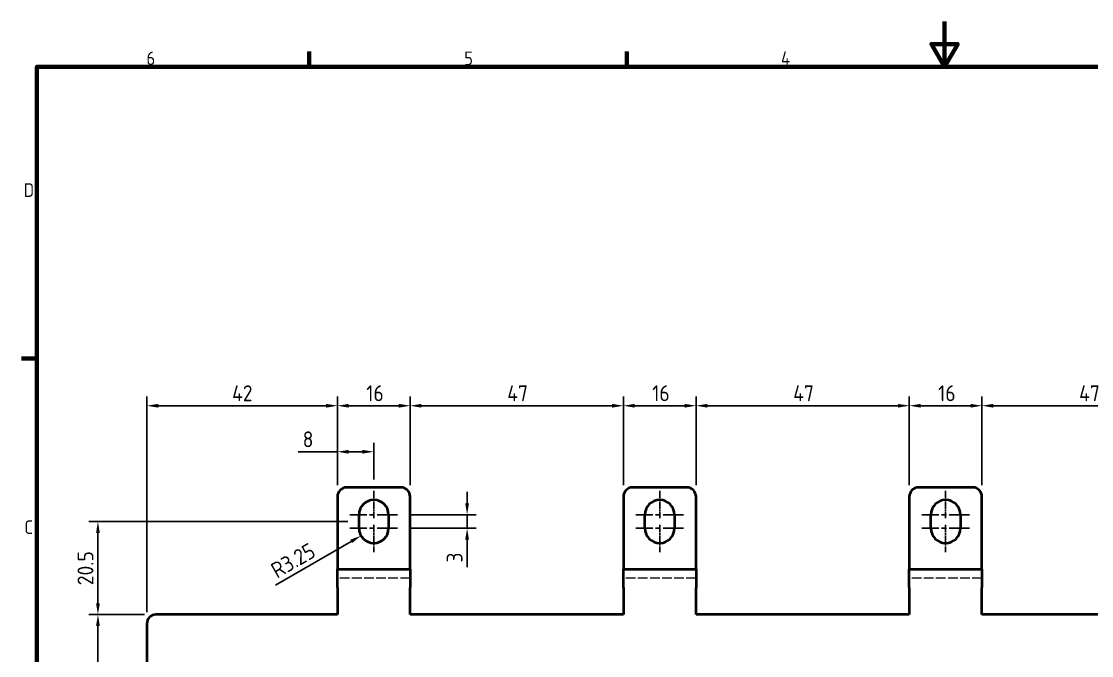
# Model space of a CAD drawing. Header units: millimetres. Extents: x 0 to 420, y 0 to 297.
# Drawn here: x 6.6 to 242.4, y 157.3 to 297 of the extents above; entities that cross this region are included whole.
import ezdxf

# ---------------------------------------------------------------- set-up
doc = ezdxf.new("R2010")
doc.units = ezdxf.units.MM
doc.linetypes.add('CHAIN', pattern=[0.3543, 0.2362, -0.0295, 0.0591, -0.0295])
doc.linetypes.add('DASHED', pattern=[0.2067, 0.1654, -0.0413])
doc.layers.get('0').update_dxf_attribs({"color": 3, "lineweight": 25})
for name, color, linetype, lineweight in [('가려진 것(ISO)', 2, 'DASHED', 18), ('가시적인 것(ISO)', 3, 'Continuous', 40), ('경계(ISO)', 7, 'Continuous', 70), ('중심 표식(ISO)', 1, 'Continuous', 25), ('치수(ISO)', 7, 'Continuous', 25)]:
    doc.layers.add(name, color=color, linetype=linetype, lineweight=lineweight)
doc.styles.add('문자 텍스트_M2B', font='isocp.shx')
doc.styles.add('치수 텍스트_PSTEK_POSCO', font='isocp.shx')
doc.dimstyles.new('치수_PSTEK_POSCO', dxfattribs={"dimtxt": 3.5, "dimasz": 2.5, "dimexe": 2, "dimexo": 2.5, "dimgap": 1, "dimtad": 1, "dimrnd": 1e-08, "dimdsep": 46, "dimtxsty": '치수 텍스트_PSTEK_POSCO', "dimcen": 0.09, "dimdle": 10, "dimclrd": 7, "dimclre": 7, "dimclrt": 2, "dimadec": 1, "dimazin": 2, "dimtfac": 1, "dimtmove": 0, "dimatfit": 3, "dimfxl": 0, "dimtolj": 1, "dimlwd": -1, "dimlwe": -1, "dimarcsym": 0})

# ---------------------------------------------------------------- blocks, each defined once
blk = doc.blocks.new('경계 Default Border')
at = {"layer": '경계(ISO)'}
for p, q in [((70, 287), (70, 290.4)), ((140, 287), (140, 290.4)), ((10, 222.75), (6.6, 222.75))]:
    blk.add_line(p, q, dxfattribs=at)
at = {"layer": '경계(ISO)', "flags": 128}
for points in [[(210, 297), (210, 287), (207.11, 292), (212.89, 292), (210, 287)], [(10, 10), (10, 287), (410, 287), (410, 10), (10, 10)]]:
    blk.add_lwpolyline(points, dxfattribs=at)
at = {"layer": '경계(ISO)', "color": 2, "char_height": 3, "attachment_point": 7, "style": '문자 텍스트_M2B'}
for s, insert in [('6', (34.14, 287.37)), ('5', (104.14, 287.37)), ('4', (173.97, 287.4)), ('D', (7.08, 258.35)), ('C', (7.24, 184.1))]:
    blk.add_mtext(s, dxfattribs=dict(at, insert=insert))
blk = doc.blocks.new('*D22')
at = {"layer": 'Defpoints', "color": 0, "transparency": 16777216}
for p in [(23.46, 186.85), (80.99, 186.85), (36.24, 166.35)]:
    blk.add_point(p, dxfattribs=at)
at = {"layer": '치수(ISO)', "color": 7, "transparency": 16777216}
for p, q in [((78.49, 186.85), (21.46, 186.85)), ((23.46, 168.85), (23.46, 184.35)), ((33.74, 166.35), (21.46, 166.35))]:
    blk.add_line(p, q, dxfattribs=at)
for points in [[(23.05, 184.35), (23.88, 184.35), (23.46, 186.85)], [(23.05, 168.85), (23.88, 168.85), (23.46, 166.35)]]:
    blk.add_solid(points, dxfattribs=at)
at = {"layer": '치수(ISO)', "color": 2, "transparency": 16777216, "insert": (20.71, 172.81), "char_height": 3.5, "attachment_point": 4, "rotation": 90, "style": '치수 텍스트_PSTEK_POSCO'}
blk.add_mtext('\\A1;20.5', dxfattribs=at)
blk = doc.blocks.new('*D23')
at = {"layer": 'Defpoints', "color": 0, "transparency": 16777216}
for p in [(89.49, 188.35), (104.8, 188.35), (89.49, 185.35)]:
    blk.add_point(p, dxfattribs=at)
at = {"layer": '치수(ISO)', "color": 7, "transparency": 16777216}
for p, q in [((104.8, 190.85), (104.8, 193.35)), ((91.99, 188.35), (106.8, 188.35)), ((104.8, 188.35), (104.8, 185.35)), ((91.99, 185.35), (106.8, 185.35)), ((104.8, 182.85), (104.8, 176.8))]:
    blk.add_line(p, q, dxfattribs=at)
for points in [[(104.39, 190.85), (105.22, 190.85), (104.8, 188.35)], [(104.39, 182.85), (105.22, 182.85), (104.8, 185.35)]]:
    blk.add_solid(points, dxfattribs=at)
at = {"layer": '치수(ISO)', "color": 2, "transparency": 16777216, "insert": (102.05, 177.8), "char_height": 3.5, "attachment_point": 4, "rotation": 90, "style": '치수 텍스트_PSTEK_POSCO'}
blk.add_mtext('\\A1;3', dxfattribs=at)
blk = doc.blocks.new('*D24')
at = {"layer": 'Defpoints', "color": 0, "transparency": 16777216}
for p in [(84.24, 185.35), (81.42, 183.72)]:
    blk.add_point(p, dxfattribs=at)
at = {"layer": '치수(ISO)', "color": 7, "transparency": 16777216}
blk.add_line((62.57, 172.83), (79.26, 182.47), dxfattribs=at)
blk.add_solid([(79.05, 182.83), (79.47, 182.11), (81.42, 183.72)], dxfattribs=at)
at = {"layer": '치수(ISO)', "color": 2, "transparency": 16777216, "insert": (62.06, 175.72), "char_height": 3.5, "attachment_point": 4, "rotation": 30, "style": '치수 텍스트_PSTEK_POSCO'}
blk.add_mtext('\\A1;R3.25', dxfattribs=at)
blk = doc.blocks.new('*D25')
at = {"layer": 'Defpoints', "color": 0, "transparency": 16777216}
for p in [(76.24, 212.35), (76.24, 192.35), (34.24, 164.35)]:
    blk.add_point(p, dxfattribs=at)
at = {"layer": '치수(ISO)', "color": 7, "transparency": 16777216}
for p, q in [((34.24, 166.85), (34.24, 214.35)), ((36.74, 212.35), (73.74, 212.35)), ((76.24, 194.85), (76.24, 214.35))]:
    blk.add_line(p, q, dxfattribs=at)
for points in [[(36.74, 212.76), (36.74, 211.93), (34.24, 212.35)], [(73.74, 212.76), (73.74, 211.93), (76.24, 212.35)]]:
    blk.add_solid(points, dxfattribs=at)
at = {"layer": '치수(ISO)', "color": 2, "transparency": 16777216, "insert": (53.02, 215.1), "char_height": 3.5, "attachment_point": 4, "style": '치수 텍스트_PSTEK_POSCO'}
blk.add_mtext('\\A1;42', dxfattribs=at)
blk = doc.blocks.new('*D26')
at = {"layer": 'Defpoints', "color": 0, "transparency": 16777216}
for p in [(92.24, 212.35), (76.24, 192.35), (92.24, 192.35)]:
    blk.add_point(p, dxfattribs=at)
at = {"layer": '치수(ISO)', "color": 7, "transparency": 16777216}
for p, q in [((76.24, 194.85), (76.24, 214.35)), ((78.74, 212.35), (89.74, 212.35)), ((92.24, 194.85), (92.24, 214.35))]:
    blk.add_line(p, q, dxfattribs=at)
for points in [[(78.74, 212.76), (78.74, 211.93), (76.24, 212.35)], [(89.74, 212.76), (89.74, 211.93), (92.24, 212.35)]]:
    blk.add_solid(points, dxfattribs=at)
at = {"layer": '치수(ISO)', "color": 2, "transparency": 16777216, "insert": (82.59, 215.1), "char_height": 3.5, "attachment_point": 4, "style": '치수 텍스트_PSTEK_POSCO'}
blk.add_mtext('\\A1;16', dxfattribs=at)
blk = doc.blocks.new('*D27')
at = {"layer": 'Defpoints', "color": 0, "transparency": 16777216}
for p in [(139.24, 212.35), (92.24, 192.35), (139.24, 192.35)]:
    blk.add_point(p, dxfattribs=at)
at = {"layer": '치수(ISO)', "color": 7, "transparency": 16777216}
for p, q in [((92.24, 194.85), (92.24, 214.35)), ((94.74, 212.35), (136.74, 212.35)), ((139.24, 194.85), (139.24, 214.35))]:
    blk.add_line(p, q, dxfattribs=at)
for points in [[(94.74, 212.76), (94.74, 211.93), (92.24, 212.35)], [(136.74, 212.76), (136.74, 211.93), (139.24, 212.35)]]:
    blk.add_solid(points, dxfattribs=at)
at = {"layer": '치수(ISO)', "color": 2, "transparency": 16777216, "insert": (113.65, 215.1), "char_height": 3.5, "attachment_point": 4, "style": '치수 텍스트_PSTEK_POSCO'}
blk.add_mtext('\\A1;47', dxfattribs=at)
blk = doc.blocks.new('*D28')
at = {"layer": 'Defpoints', "color": 0, "transparency": 16777216}
for p in [(155.24, 212.35), (139.24, 192.35), (155.24, 192.35)]:
    blk.add_point(p, dxfattribs=at)
at = {"layer": '치수(ISO)', "color": 7, "transparency": 16777216}
for p, q in [((139.24, 194.85), (139.24, 214.35)), ((141.74, 212.35), (152.74, 212.35)), ((155.24, 194.85), (155.24, 214.35))]:
    blk.add_line(p, q, dxfattribs=at)
for points in [[(141.74, 212.76), (141.74, 211.93), (139.24, 212.35)], [(152.74, 212.76), (152.74, 211.93), (155.24, 212.35)]]:
    blk.add_solid(points, dxfattribs=at)
at = {"layer": '치수(ISO)', "color": 2, "transparency": 16777216, "insert": (145.59, 215.1), "char_height": 3.5, "attachment_point": 4, "style": '치수 텍스트_PSTEK_POSCO'}
blk.add_mtext('\\A1;16', dxfattribs=at)
blk = doc.blocks.new('*D29')
at = {"layer": 'Defpoints', "color": 0, "transparency": 16777216}
for p in [(202.24, 212.35), (155.24, 192.35), (202.24, 192.35)]:
    blk.add_point(p, dxfattribs=at)
at = {"layer": '치수(ISO)', "color": 7, "transparency": 16777216}
for p, q in [((155.24, 194.85), (155.24, 214.35)), ((157.74, 212.35), (199.74, 212.35)), ((202.24, 194.85), (202.24, 214.35))]:
    blk.add_line(p, q, dxfattribs=at)
for points in [[(157.74, 212.76), (157.74, 211.93), (155.24, 212.35)], [(199.74, 212.76), (199.74, 211.93), (202.24, 212.35)]]:
    blk.add_solid(points, dxfattribs=at)
at = {"layer": '치수(ISO)', "color": 2, "transparency": 16777216, "insert": (176.65, 215.1), "char_height": 3.5, "attachment_point": 4, "style": '치수 텍스트_PSTEK_POSCO'}
blk.add_mtext('\\A1;47', dxfattribs=at)
blk = doc.blocks.new('*D30')
at = {"layer": 'Defpoints', "color": 0, "transparency": 16777216}
for p in [(218.24, 212.35), (202.24, 192.35), (218.24, 192.35)]:
    blk.add_point(p, dxfattribs=at)
at = {"layer": '치수(ISO)', "color": 7, "transparency": 16777216}
for p, q in [((202.24, 194.85), (202.24, 214.35)), ((204.74, 212.35), (215.74, 212.35)), ((218.24, 194.85), (218.24, 214.35))]:
    blk.add_line(p, q, dxfattribs=at)
for points in [[(204.74, 212.76), (204.74, 211.93), (202.24, 212.35)], [(215.74, 212.76), (215.74, 211.93), (218.24, 212.35)]]:
    blk.add_solid(points, dxfattribs=at)
at = {"layer": '치수(ISO)', "color": 2, "transparency": 16777216, "insert": (208.59, 215.1), "char_height": 3.5, "attachment_point": 4, "style": '치수 텍스트_PSTEK_POSCO'}
blk.add_mtext('\\A1;16', dxfattribs=at)
blk = doc.blocks.new('*D31')
at = {"layer": 'Defpoints', "color": 0, "transparency": 16777216}
for p in [(265.24, 212.35), (218.24, 192.35), (265.24, 192.35)]:
    blk.add_point(p, dxfattribs=at)
at = {"layer": '치수(ISO)', "color": 7, "transparency": 16777216}
for p, q in [((218.24, 194.85), (218.24, 214.35)), ((220.74, 212.35), (262.74, 212.35)), ((265.24, 194.85), (265.24, 214.35))]:
    blk.add_line(p, q, dxfattribs=at)
for points in [[(220.74, 212.76), (220.74, 211.93), (218.24, 212.35)], [(262.74, 212.76), (262.74, 211.93), (265.24, 212.35)]]:
    blk.add_solid(points, dxfattribs=at)
at = {"layer": '치수(ISO)', "color": 2, "transparency": 16777216, "insert": (239.65, 215.1), "char_height": 3.5, "attachment_point": 4, "style": '치수 텍스트_PSTEK_POSCO'}
blk.add_mtext('\\A1;47', dxfattribs=at)
blk = doc.blocks.new('*D34')
at = {"layer": 'Defpoints', "color": 0, "transparency": 16777216}
for p in [(84.24, 202.21), (84.24, 193.6), (76.24, 192.35)]:
    blk.add_point(p, dxfattribs=at)
at = {"layer": '치수(ISO)', "color": 7, "transparency": 16777216}
for p, q in [((76.24, 194.85), (76.24, 204.21)), ((84.24, 196.1), (84.24, 204.21)), ((76.24, 202.21), (67.57, 202.21)), ((81.74, 202.21), (78.74, 202.21))]:
    blk.add_line(p, q, dxfattribs=at)
for points in [[(78.74, 202.63), (78.74, 201.79), (76.24, 202.21)], [(81.74, 202.63), (81.74, 201.79), (84.24, 202.21)]]:
    blk.add_solid(points, dxfattribs=at)
at = {"layer": '치수(ISO)', "color": 2, "transparency": 16777216, "insert": (68.57, 204.96), "char_height": 3.5, "attachment_point": 4, "style": '치수 텍스트_PSTEK_POSCO'}
blk.add_mtext('\\A1;8', dxfattribs=at)
blk = doc.blocks.new('*D35')
at = {"layer": 'Defpoints', "color": 0, "transparency": 16777216}
for p in [(23.46, 166.35), (36.24, 166.35), (36.24, 133.35)]:
    blk.add_point(p, dxfattribs=at)
at = {"layer": '치수(ISO)', "color": 7, "transparency": 16777216}
for p, q in [((33.74, 166.35), (21.46, 166.35)), ((23.46, 135.85), (23.46, 163.85)), ((33.74, 133.35), (21.46, 133.35))]:
    blk.add_line(p, q, dxfattribs=at)
for points in [[(23.05, 163.85), (23.88, 163.85), (23.46, 166.35)], [(23.05, 135.85), (23.88, 135.85), (23.46, 133.35)]]:
    blk.add_solid(points, dxfattribs=at)
at = {"layer": '치수(ISO)', "color": 2, "transparency": 16777216, "insert": (20.71, 147.86), "char_height": 3.5, "attachment_point": 4, "rotation": 90, "style": '치수 텍스트_PSTEK_POSCO'}
blk.add_mtext('\\A1;33', dxfattribs=at)

msp = doc.modelspace()

# ---------------------------------------------------------------- linework, layer by layer
at = {"layer": '가려진 것(ISO)', "ltscale": 12.901145}
for p, q in [((92.2386, 174.3471), (76.2386, 174.3471)), ((155.2386, 174.3471), (139.2386, 174.3471)), ((218.2386, 174.3471), (202.2386, 174.3471))]:
    msp.add_line(p, q, dxfattribs=at)
at = {"layer": '가시적인 것(ISO)'}
for p, q in [((90.2386, 194.3471), (78.2386, 194.3471)), ((153.2386, 194.3471), (141.2386, 194.3471)), ((216.2386, 194.3471), (204.2386, 194.3471)), ((76.2386, 192.3471), (76.2386, 178.3471)), ((92.2386, 178.3471), (92.2386, 192.3471)), ((139.2386, 192.3471), (139.2386, 178.3471)), ((155.2386, 178.3471), (155.2386, 192.3471)), ((202.2386, 192.3471), (202.2386, 178.3471)), ((218.2386, 178.3471), (218.2386, 192.3471)), ((80.9886, 185.3471), (80.9886, 188.3471)), ((87.4886, 188.3471), (87.4886, 185.3471)), ((143.9886, 185.3471), (143.9886, 188.3471)), ((150.4886, 188.3471), (150.4886, 185.3471)), ((206.9886, 185.3471), (206.9886, 188.3471)), ((213.4886, 188.3471), (213.4886, 185.3471)), ((76.2386, 178.3471), (76.2386, 176.3471)), ((92.2386, 176.3471), (92.2386, 178.3471)), ((139.2386, 178.3471), (139.2386, 176.3471)), ((155.2386, 176.3471), (155.2386, 178.3471)), ((202.2386, 178.3471), (202.2386, 176.3471)), ((218.2386, 176.3471), (218.2386, 178.3471)), ((76.2386, 172.3471), (76.2386, 176.3471)), ((76.2386, 176.3471), (92.2386, 176.3471)), ((92.2386, 176.3471), (92.2386, 172.3471)), ((139.2386, 172.3471), (139.2386, 176.3471)), ((139.2386, 176.3471), (155.2386, 176.3471)), ((155.2386, 176.3471), (155.2386, 172.3471)), ((202.2386, 172.3471), (202.2386, 176.3471)), ((202.2386, 176.3471), (218.2386, 176.3471)), ((218.2386, 176.3471), (218.2386, 172.3471)), ((76.2386, 172.3471), (76.2386, 166.3471)), ((92.2386, 166.3471), (92.2386, 172.3471)), ((139.2386, 172.3471), (139.2386, 166.3471)), ((155.2386, 166.3471), (155.2386, 172.3471)), ((202.2386, 172.3471), (202.2386, 166.3471)), ((218.2386, 166.3471), (218.2386, 172.3471)), ((76.2386, 166.3471), (36.2386, 166.3471)), ((139.2386, 166.3471), (92.2386, 166.3471)), ((202.2386, 166.3471), (155.2386, 166.3471)), ((265.2386, 166.3471), (218.2386, 166.3471)), ((34.2386, 164.3471), (34.2386, 135.3471))]:
    msp.add_line(p, q, dxfattribs=at)
for centre, radius, start, end in [((78.2386, 192.3471), 2, 90, 180), ((90.2386, 192.3471), 2, 0, 90), ((141.2386, 192.3471), 2, 90, 180), ((153.2386, 192.3471), 2, 0, 90), ((204.2386, 192.3471), 2, 90, 180), ((216.2386, 192.3471), 2, 0, 90), ((84.2386, 188.3471), 3.25, 0, 180), ((147.2386, 188.3471), 3.25, 0, 180), ((210.2386, 188.3471), 3.25, 0, 180), ((84.2386, 185.3471), 3.25, 180, 0), ((147.2386, 185.3471), 3.25, 180, 0), ((210.2386, 185.3471), 3.25, 180, 0), ((36.2386, 164.3471), 2, 90, 180)]:
    msp.add_arc(centre, radius, start, end, dxfattribs=at)
at = {"layer": '중심 표식(ISO)', "linetype": 'CHAIN', "ltscale": 6.667144}
for p, q in [((84.2386, 193.5971), (84.2386, 187.5971)), ((147.2386, 193.5971), (147.2386, 187.5971)), ((210.2386, 193.5971), (210.2386, 187.5971)), ((84.2386, 186.0971), (84.2386, 180.0971)), ((147.2386, 186.0971), (147.2386, 180.0971)), ((210.2386, 186.0971), (210.2386, 180.0971))]:
    msp.add_line(p, q, dxfattribs=at)
at = {"layer": '중심 표식(ISO)', "linetype": 'CHAIN', "ltscale": 19.051651}
for p, q in [((89.4886, 188.3471), (78.9886, 188.3471)), ((152.4886, 188.3471), (141.9886, 188.3471)), ((215.4886, 188.3471), (204.9886, 188.3471)), ((89.4886, 185.3471), (78.9886, 185.3471)), ((152.4886, 185.3471), (141.9886, 185.3471)), ((215.4886, 185.3471), (204.9886, 185.3471))]:
    msp.add_line(p, q, dxfattribs=at)

# ---------------------------------------------------------------- block references
msp.add_blockref('경계 Default Border', (0, 0))

# ---------------------------------------------------------------- dimensions: what is measured, and where the dimension line sits
at = {"layer": '치수(ISO)', "color": 7}
for base, p1, p2, angle, override, picture, middle in [((76.2386, 212.3471), (34.2386, 164.3471), (76.2386, 192.3471), 180, {"dimdec": 2, "dimtp": 0, "dimtm": 0, "dimtdec": 2, "dimtofl": 0, "dimatfit": 1}, '*D25', (55.2286, 212.3471)), ((92.2386, 212.3471), (76.2386, 192.3471), (92.2386, 192.3471), 180, {"dimdec": 2, "dimtp": 0, "dimtm": 0, "dimtdec": 2, "dimtofl": 0, "dimatfit": 1}, '*D26', (84.2486, 212.3471)), ((139.2386, 212.3471), (92.2386, 192.3471), (139.2386, 192.3471), 180, {"dimdec": 2, "dimtp": 0, "dimtm": 0, "dimtdec": 2, "dimtofl": 0, "dimatfit": 1}, '*D27', (115.7486, 212.3471)), ((155.2386, 212.3471), (139.2386, 192.3471), (155.2386, 192.3471), 180, {"dimdec": 2, "dimtp": 0, "dimtm": 0, "dimtdec": 2, "dimtofl": 0, "dimatfit": 1}, '*D28', (147.2486, 212.3471)), ((202.2386, 212.3471), (155.2386, 192.3471), (202.2386, 192.3471), 180, {"dimdec": 2, "dimtp": 0, "dimtm": 0, "dimtdec": 2, "dimtofl": 0, "dimatfit": 1}, '*D29', (178.7486, 212.3471)), ((218.2386, 212.3471), (202.2386, 192.3471), (218.2386, 192.3471), 180, {"dimdec": 2, "dimtp": 0, "dimtm": 0, "dimtdec": 2, "dimtofl": 0, "dimatfit": 1}, '*D30', (210.2486, 212.3471)), ((265.2386, 212.3471), (218.2386, 192.3471), (265.2386, 192.3471), 180, {"dimdec": 2, "dimtp": 0, "dimtm": 0, "dimtdec": 2, "dimtofl": 0, "dimatfit": 1}, '*D31', (241.7486, 212.3471)), ((84.2386, 202.2111), (76.2386, 192.3471), (84.2386, 193.5971), 180, {"dimdec": 2, "dimtp": 0, "dimtm": 0, "dimtdec": 2, "dimtofl": 0, "dimatfit": 2}, '*D34', (69.2726, 202.2111)), ((104.8026, 188.3471), (89.4886, 185.3471), (89.4886, 188.3471), 90, {"dimdec": 2, "dimtp": 0, "dimtm": 0, "dimtdec": 2, "dimtofl": 1, "dimatfit": 1}, '*D23', (104.8026, 178.5746)), ((23.4649, 186.8471), (36.2386, 166.3471), (80.9886, 186.8471), 90, {"dimdec": 2, "dimtp": 0, "dimtm": 0, "dimtdec": 2, "dimtofl": 0, "dimatfit": 1}, '*D22', (23.4649, 176.5971)), ((23.4649, 166.3471), (36.2386, 133.3471), (36.2386, 166.3471), 90, {"dimdec": 2, "dimtp": 0, "dimtm": 0, "dimtdec": 2, "dimtofl": 0, "dimatfit": 1}, '*D35', (23.4649, 149.8571))]:
    dim = msp.add_linear_dim(base=base, p1=p1, p2=p2, angle=angle, dimstyle='치수_PSTEK_POSCO', override=override, dxfattribs=at)
    dim.commit()
    dim.dimension.update_dxf_attribs({"geometry": picture, "text_midpoint": middle, "dimtype": 160})
dim = msp.add_radius_dim(center=(84.2386, 185.3471), mpoint=(81.424, 183.7221), dimstyle='치수_PSTEK_POSCO', override={"dimdec": 2, "dimcen": 0, "dimtp": 0, "dimtm": 0, "dimtdec": 2, "dimtofl": 0}, dxfattribs=at)
dim.commit()
dim.dimension.update_dxf_attribs({"geometry": '*D24', "text_midpoint": (67.8905, 175.9085), "dimtype": 164})

doc.saveas('drawing.dxf')
